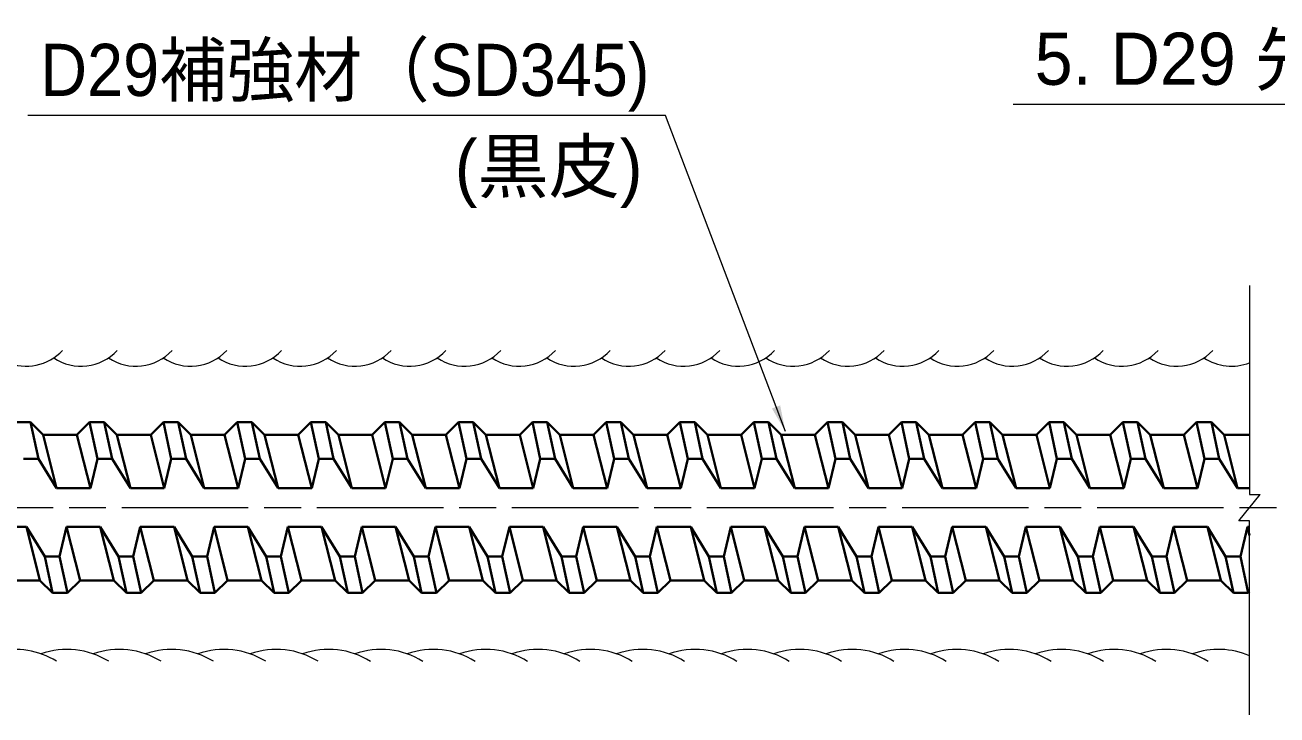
# Model space of a CAD drawing. Units: millimetres at full size, sheet at 1:2; details may follow other scales. Extents: x 1950 to 3632, y 944 to 2132.
# Drawn here: x 3116.1 to 3353.6, y 1765.4 to 1896.2 of the extents above; entities that cross this region are included whole.
import ezdxf
from ezdxf.enums import TextEntityAlignment as Align

# ---------------------------------------------------------------- set-up
doc = ezdxf.new("R2010")
doc.units = ezdxf.units.MM
doc.header["$LTSCALE"] = 2
doc.linetypes.add('CHAIN', pattern=[18.5, 12, -1.5, 3.5, -1.5])
for name, color, linetype, lineweight in [('1外形線', 7, 'Continuous', 35), ('2 細い実線', 3, 'Continuous', 20), ('4中心線', 1, 'CHAIN', 15), ('6寸法線', 4, 'Continuous', 18)]:
    doc.layers.add(name, color=color, linetype=linetype, lineweight=lineweight)
doc.styles.add('ＭＳ Ｐゴシック', font='')
doc.styles.get('ＭＳ Ｐゴシック').set_extended_font_data('MS PGothic')

# ---------------------------------------------------------------- blocks, each defined once
blk = doc.blocks.new('filled_arrow')
at = {"color": 0, "linetype": 'Continuous', "lineweight": -2}
blk.add_solid([(7.5, 1.25), (0, 0), (7.5, -1.25)], dxfattribs=at)

msp = doc.modelspace()

# ---------------------------------------------------------------- linework, layer by layer
at = {"layer": '1外形線'}
for p, q in [((3114.345, 1820.907), (3117.145, 1820.907)), ((3117.145, 1820.907), (3118.646, 1813.956)), ((3117.145, 1820.907), (3119.545, 1818.507)), ((3128.345, 1820.907), (3125.945, 1818.507)), ((3128.345, 1820.907), (3129.846, 1813.956)), ((3128.345, 1820.907), (3131.145, 1820.907)), ((3131.145, 1820.907), (3132.646, 1813.956)), ((3131.145, 1820.907), (3133.545, 1818.507)), ((3142.345, 1820.907), (3139.945, 1818.507)), ((3142.345, 1820.907), (3143.846, 1813.956)), ((3142.345, 1820.907), (3145.145, 1820.907)), ((3145.145, 1820.907), (3146.646, 1813.956)), ((3145.145, 1820.907), (3147.545, 1818.507)), ((3156.345, 1820.907), (3153.945, 1818.507)), ((3156.345, 1820.907), (3157.846, 1813.956)), ((3156.345, 1820.907), (3159.145, 1820.907)), ((3159.145, 1820.907), (3160.646, 1813.956)), ((3159.145, 1820.907), (3161.545, 1818.507)), ((3170.345, 1820.907), (3167.945, 1818.507)), ((3170.345, 1820.907), (3171.846, 1813.956)), ((3170.345, 1820.907), (3173.145, 1820.907)), ((3173.145, 1820.907), (3174.646, 1813.956)), ((3173.145, 1820.907), (3175.545, 1818.507)), ((3184.345, 1820.907), (3181.945, 1818.507)), ((3184.345, 1820.907), (3185.846, 1813.956)), ((3184.345, 1820.907), (3187.145, 1820.907)), ((3187.145, 1820.907), (3188.646, 1813.956)), ((3187.145, 1820.907), (3189.545, 1818.507)), ((3198.345, 1820.907), (3195.945, 1818.507)), ((3198.345, 1820.907), (3201.145, 1820.907)), ((3198.345, 1820.907), (3199.846, 1813.956)), ((3201.145, 1820.907), (3203.545, 1818.507)), ((3201.145, 1820.907), (3202.646, 1813.956)), ((3212.345, 1820.907), (3209.945, 1818.507)), ((3212.345, 1820.907), (3215.145, 1820.907)), ((3212.345, 1820.907), (3213.846, 1813.956)), ((3215.145, 1820.907), (3217.545, 1818.507)), ((3215.145, 1820.907), (3216.646, 1813.956)), ((3226.345, 1820.907), (3223.945, 1818.507)), ((3226.345, 1820.907), (3227.846, 1813.956)), ((3226.345, 1820.907), (3229.145, 1820.907)), ((3229.145, 1820.907), (3230.646, 1813.956)), ((3229.145, 1820.907), (3231.545, 1818.507)), ((3240.345, 1820.907), (3237.945, 1818.507)), ((3240.345, 1820.907), (3241.846, 1813.956)), ((3240.345, 1820.907), (3243.145, 1820.907)), ((3243.145, 1820.907), (3244.646, 1813.956)), ((3243.145, 1820.907), (3245.545, 1818.507)), ((3254.345, 1820.907), (3251.945, 1818.507)), ((3254.345, 1820.907), (3255.846, 1813.956)), ((3254.345, 1820.907), (3257.145, 1820.907)), ((3257.145, 1820.907), (3258.646, 1813.956)), ((3257.145, 1820.907), (3259.545, 1818.507)), ((3268.345, 1820.907), (3265.945, 1818.507)), ((3268.345, 1820.907), (3269.846, 1813.956)), ((3268.345, 1820.907), (3271.145, 1820.907)), ((3271.145, 1820.907), (3272.646, 1813.956)), ((3271.145, 1820.907), (3273.545, 1818.507)), ((3282.345, 1820.907), (3279.945, 1818.507)), ((3282.345, 1820.907), (3283.846, 1813.956)), ((3282.345, 1820.907), (3285.145, 1820.907)), ((3285.145, 1820.907), (3286.646, 1813.956)), ((3285.145, 1820.907), (3287.545, 1818.507)), ((3296.345, 1820.907), (3293.945, 1818.507)), ((3296.345, 1820.907), (3297.846, 1813.956)), ((3296.345, 1820.907), (3299.145, 1820.907)), ((3299.145, 1820.907), (3300.646, 1813.956)), ((3299.145, 1820.907), (3301.545, 1818.507)), ((3310.345, 1820.907), (3307.945, 1818.507)), ((3310.345, 1820.907), (3311.846, 1813.956)), ((3310.345, 1820.907), (3313.145, 1820.907)), ((3313.145, 1820.907), (3314.646, 1813.956)), ((3313.145, 1820.907), (3315.545, 1818.507)), ((3324.345, 1820.907), (3321.945, 1818.507)), ((3324.345, 1820.907), (3325.846, 1813.956)), ((3324.345, 1820.907), (3327.145, 1820.907)), ((3327.145, 1820.907), (3328.646, 1813.956)), ((3327.145, 1820.907), (3329.545, 1818.507)), ((3338.345, 1820.907), (3335.945, 1818.507)), ((3338.345, 1820.907), (3341.145, 1820.907)), ((3338.345, 1820.907), (3339.846, 1813.956)), ((3341.145, 1820.907), (3343.545, 1818.507)), ((3341.145, 1820.907), (3342.646, 1813.956)), ((3119.545, 1818.507), (3122.111, 1808.388)), ((3119.545, 1818.507), (3125.945, 1818.507)), ((3125.945, 1818.507), (3128.511, 1808.388)), ((3133.545, 1818.507), (3136.111, 1808.388)), ((3133.545, 1818.507), (3139.945, 1818.507)), ((3139.945, 1818.507), (3142.511, 1808.388)), ((3147.545, 1818.507), (3150.111, 1808.388)), ((3147.545, 1818.507), (3153.945, 1818.507)), ((3153.945, 1818.507), (3156.511, 1808.388)), ((3161.545, 1818.507), (3164.111, 1808.388)), ((3161.545, 1818.507), (3167.945, 1818.507)), ((3167.945, 1818.507), (3170.511, 1808.388)), ((3175.545, 1818.507), (3178.111, 1808.388)), ((3175.545, 1818.507), (3181.945, 1818.507)), ((3181.945, 1818.507), (3184.511, 1808.388)), ((3189.545, 1818.507), (3192.111, 1808.388)), ((3189.545, 1818.507), (3195.945, 1818.507)), ((3195.945, 1818.507), (3198.511, 1808.388)), ((3203.545, 1818.507), (3209.945, 1818.507)), ((3203.545, 1818.507), (3206.111, 1808.388)), ((3209.945, 1818.507), (3212.511, 1808.388)), ((3217.545, 1818.507), (3220.111, 1808.388)), ((3217.545, 1818.507), (3223.945, 1818.507)), ((3223.945, 1818.507), (3226.511, 1808.388)), ((3231.545, 1818.507), (3234.111, 1808.388)), ((3231.545, 1818.507), (3237.945, 1818.507)), ((3237.945, 1818.507), (3240.511, 1808.388)), ((3245.545, 1818.507), (3248.111, 1808.388)), ((3245.545, 1818.507), (3251.945, 1818.507)), ((3251.945, 1818.507), (3254.511, 1808.388)), ((3259.545, 1818.507), (3262.111, 1808.388)), ((3259.545, 1818.507), (3265.945, 1818.507)), ((3265.945, 1818.507), (3268.511, 1808.388)), ((3273.545, 1818.507), (3276.111, 1808.388)), ((3273.545, 1818.507), (3279.945, 1818.507)), ((3279.945, 1818.507), (3282.511, 1808.388)), ((3287.545, 1818.507), (3290.111, 1808.388)), ((3287.545, 1818.507), (3293.945, 1818.507)), ((3293.945, 1818.507), (3296.511, 1808.388)), ((3301.545, 1818.507), (3304.111, 1808.388)), ((3301.545, 1818.507), (3307.945, 1818.507)), ((3307.945, 1818.507), (3310.511, 1808.388)), ((3315.545, 1818.507), (3318.111, 1808.388)), ((3315.545, 1818.507), (3321.945, 1818.507)), ((3321.945, 1818.507), (3324.511, 1808.388)), ((3329.545, 1818.507), (3332.111, 1808.388)), ((3329.545, 1818.507), (3335.945, 1818.507)), ((3335.945, 1818.507), (3338.511, 1808.388)), ((3343.545, 1818.507), (3348.382, 1818.507)), ((3343.545, 1818.507), (3346.111, 1808.388)), ((3115.846, 1813.956), (3118.646, 1813.956)), ((3118.646, 1813.956), (3122.111, 1808.388)), ((3129.846, 1813.956), (3128.511, 1808.388)), ((3129.846, 1813.956), (3132.646, 1813.956)), ((3132.646, 1813.956), (3136.111, 1808.388)), ((3143.846, 1813.956), (3142.511, 1808.388)), ((3143.846, 1813.956), (3146.646, 1813.956)), ((3146.646, 1813.956), (3150.111, 1808.388)), ((3157.846, 1813.956), (3156.511, 1808.388)), ((3157.846, 1813.956), (3160.646, 1813.956)), ((3160.646, 1813.956), (3164.111, 1808.388)), ((3171.846, 1813.956), (3170.511, 1808.388)), ((3171.846, 1813.956), (3174.646, 1813.956)), ((3174.646, 1813.956), (3178.111, 1808.388)), ((3185.846, 1813.956), (3184.511, 1808.388)), ((3185.846, 1813.956), (3188.646, 1813.956)), ((3188.646, 1813.956), (3192.111, 1808.388)), ((3199.846, 1813.956), (3198.511, 1808.388)), ((3199.846, 1813.956), (3202.646, 1813.956)), ((3202.646, 1813.956), (3206.111, 1808.388)), ((3213.846, 1813.956), (3212.511, 1808.388)), ((3213.846, 1813.956), (3216.646, 1813.956)), ((3216.646, 1813.956), (3220.111, 1808.388)), ((3227.846, 1813.956), (3226.511, 1808.388)), ((3227.846, 1813.956), (3230.646, 1813.956)), ((3230.646, 1813.956), (3234.111, 1808.388)), ((3241.846, 1813.956), (3240.511, 1808.388)), ((3241.846, 1813.956), (3244.646, 1813.956)), ((3244.646, 1813.956), (3248.111, 1808.388)), ((3255.846, 1813.956), (3254.511, 1808.388)), ((3255.846, 1813.956), (3258.646, 1813.956)), ((3258.646, 1813.956), (3262.111, 1808.388)), ((3269.846, 1813.956), (3268.511, 1808.388)), ((3269.846, 1813.956), (3272.646, 1813.956)), ((3272.646, 1813.956), (3276.111, 1808.388)), ((3283.846, 1813.956), (3282.511, 1808.388)), ((3283.846, 1813.956), (3286.646, 1813.956)), ((3286.646, 1813.956), (3290.111, 1808.388)), ((3297.846, 1813.956), (3296.511, 1808.388)), ((3297.846, 1813.956), (3300.646, 1813.956)), ((3300.646, 1813.956), (3304.111, 1808.388)), ((3311.846, 1813.956), (3310.511, 1808.388)), ((3311.846, 1813.956), (3314.646, 1813.956)), ((3314.646, 1813.956), (3318.111, 1808.388)), ((3325.846, 1813.956), (3324.511, 1808.388)), ((3325.846, 1813.956), (3328.646, 1813.956)), ((3328.646, 1813.956), (3332.111, 1808.388)), ((3339.846, 1813.956), (3338.511, 1808.388)), ((3339.846, 1813.956), (3342.646, 1813.956)), ((3342.646, 1813.956), (3346.111, 1808.388)), ((3122.111, 1808.388), (3128.511, 1808.388)), ((3136.111, 1808.388), (3142.511, 1808.388)), ((3150.111, 1808.388), (3156.511, 1808.388)), ((3164.111, 1808.388), (3170.511, 1808.388)), ((3178.111, 1808.388), (3184.511, 1808.388)), ((3192.111, 1808.388), (3198.511, 1808.388)), ((3206.111, 1808.388), (3212.511, 1808.388)), ((3220.111, 1808.388), (3226.511, 1808.388)), ((3234.111, 1808.388), (3240.511, 1808.388)), ((3248.111, 1808.388), (3254.511, 1808.388)), ((3262.111, 1808.388), (3268.511, 1808.388)), ((3276.111, 1808.388), (3282.511, 1808.388)), ((3290.111, 1808.388), (3296.511, 1808.388)), ((3304.111, 1808.388), (3310.511, 1808.388)), ((3318.111, 1808.388), (3324.511, 1808.388)), ((3332.111, 1808.388), (3338.511, 1808.388)), ((3346.111, 1808.388), (3348.382, 1808.388)), ((3109.978, 1801.026), (3116.378, 1801.026)), ((3119.843, 1795.458), (3116.378, 1801.026)), ((3116.378, 1801.026), (3118.945, 1790.907)), ((3122.643, 1795.458), (3123.978, 1801.026)), ((3123.978, 1801.026), (3126.545, 1790.907)), ((3123.978, 1801.026), (3130.378, 1801.026)), ((3133.843, 1795.458), (3130.378, 1801.026)), ((3130.378, 1801.026), (3132.945, 1790.907)), ((3136.643, 1795.458), (3137.978, 1801.026)), ((3137.978, 1801.026), (3140.545, 1790.907)), ((3137.978, 1801.026), (3144.378, 1801.026)), ((3147.843, 1795.458), (3144.378, 1801.026)), ((3144.378, 1801.026), (3146.945, 1790.907)), ((3150.643, 1795.458), (3151.978, 1801.026)), ((3151.978, 1801.026), (3154.545, 1790.907)), ((3151.978, 1801.026), (3158.378, 1801.026)), ((3158.378, 1801.026), (3160.945, 1790.907)), ((3161.843, 1795.458), (3158.378, 1801.026)), ((3164.643, 1795.458), (3165.978, 1801.026)), ((3165.978, 1801.026), (3168.545, 1790.907)), ((3165.978, 1801.026), (3172.378, 1801.026)), ((3175.843, 1795.458), (3172.378, 1801.026)), ((3172.378, 1801.026), (3174.945, 1790.907)), ((3178.643, 1795.458), (3179.978, 1801.026)), ((3179.978, 1801.026), (3182.545, 1790.907)), ((3179.978, 1801.026), (3186.378, 1801.026)), ((3189.843, 1795.458), (3186.378, 1801.026)), ((3186.378, 1801.026), (3188.945, 1790.907)), ((3192.643, 1795.458), (3193.978, 1801.026)), ((3193.978, 1801.026), (3196.545, 1790.907)), ((3193.978, 1801.026), (3200.378, 1801.026)), ((3203.843, 1795.458), (3200.378, 1801.026)), ((3200.378, 1801.026), (3202.945, 1790.907)), ((3206.643, 1795.458), (3207.978, 1801.026)), ((3207.978, 1801.026), (3210.545, 1790.907)), ((3207.978, 1801.026), (3214.378, 1801.026)), ((3217.843, 1795.458), (3214.378, 1801.026)), ((3214.378, 1801.026), (3216.945, 1790.907)), ((3220.643, 1795.458), (3221.978, 1801.026)), ((3221.978, 1801.026), (3224.545, 1790.907)), ((3221.978, 1801.026), (3228.378, 1801.026)), ((3231.843, 1795.458), (3228.378, 1801.026)), ((3228.378, 1801.026), (3230.945, 1790.907)), ((3234.643, 1795.458), (3235.978, 1801.026)), ((3235.978, 1801.026), (3238.545, 1790.907)), ((3235.978, 1801.026), (3242.378, 1801.026)), ((3245.843, 1795.458), (3242.378, 1801.026)), ((3242.378, 1801.026), (3244.945, 1790.907)), ((3248.643, 1795.458), (3249.978, 1801.026)), ((3249.978, 1801.026), (3252.545, 1790.907)), ((3249.978, 1801.026), (3256.378, 1801.026)), ((3259.843, 1795.458), (3256.378, 1801.026)), ((3256.378, 1801.026), (3258.945, 1790.907)), ((3262.643, 1795.458), (3263.978, 1801.026)), ((3263.978, 1801.026), (3266.545, 1790.907)), ((3263.978, 1801.026), (3270.378, 1801.026)), ((3273.843, 1795.458), (3270.378, 1801.026)), ((3270.378, 1801.026), (3272.945, 1790.907)), ((3276.643, 1795.458), (3277.978, 1801.026)), ((3277.978, 1801.026), (3280.545, 1790.907)), ((3277.978, 1801.026), (3284.378, 1801.026)), ((3287.843, 1795.458), (3284.378, 1801.026)), ((3284.378, 1801.026), (3286.945, 1790.907)), ((3290.643, 1795.458), (3291.978, 1801.026)), ((3291.978, 1801.026), (3294.545, 1790.907)), ((3291.978, 1801.026), (3298.378, 1801.026)), ((3301.843, 1795.458), (3298.378, 1801.026)), ((3298.378, 1801.026), (3300.945, 1790.907)), ((3304.643, 1795.458), (3305.978, 1801.026)), ((3305.978, 1801.026), (3308.545, 1790.907)), ((3305.978, 1801.026), (3312.378, 1801.026)), ((3312.378, 1801.026), (3314.945, 1790.907)), ((3315.843, 1795.458), (3312.378, 1801.026)), ((3318.643, 1795.458), (3319.978, 1801.026)), ((3319.978, 1801.026), (3322.545, 1790.907)), ((3319.978, 1801.026), (3326.378, 1801.026)), ((3329.843, 1795.458), (3326.378, 1801.026)), ((3326.378, 1801.026), (3328.945, 1790.907)), ((3332.643, 1795.458), (3333.978, 1801.026)), ((3333.978, 1801.026), (3336.545, 1790.907)), ((3333.978, 1801.026), (3340.378, 1801.026)), ((3343.843, 1795.458), (3340.378, 1801.026)), ((3340.378, 1801.026), (3342.945, 1790.907)), ((3346.643, 1795.458), (3347.978, 1801.026)), ((3347.978, 1801.026), (3348.381, 1799.437)), ((3347.978, 1801.026), (3348.381, 1801.026)), ((3119.843, 1795.458), (3122.643, 1795.458)), ((3119.843, 1795.458), (3121.345, 1788.507)), ((3122.643, 1795.458), (3124.145, 1788.507)), ((3133.843, 1795.458), (3136.643, 1795.458)), ((3133.843, 1795.458), (3135.345, 1788.507)), ((3136.643, 1795.458), (3138.145, 1788.507)), ((3147.843, 1795.458), (3150.643, 1795.458)), ((3147.843, 1795.458), (3149.345, 1788.507)), ((3150.643, 1795.458), (3152.145, 1788.507)), ((3161.843, 1795.458), (3163.345, 1788.507)), ((3161.843, 1795.458), (3164.643, 1795.458)), ((3164.643, 1795.458), (3166.145, 1788.507)), ((3175.843, 1795.458), (3178.643, 1795.458)), ((3175.843, 1795.458), (3177.345, 1788.507)), ((3178.643, 1795.458), (3180.145, 1788.507)), ((3189.843, 1795.458), (3192.643, 1795.458)), ((3189.843, 1795.458), (3191.345, 1788.507)), ((3192.643, 1795.458), (3194.145, 1788.507)), ((3203.843, 1795.458), (3206.643, 1795.458)), ((3203.843, 1795.458), (3205.345, 1788.507)), ((3206.643, 1795.458), (3208.145, 1788.507)), ((3217.843, 1795.458), (3220.643, 1795.458)), ((3217.843, 1795.458), (3219.345, 1788.507)), ((3220.643, 1795.458), (3222.145, 1788.507)), ((3231.843, 1795.458), (3234.643, 1795.458)), ((3231.843, 1795.458), (3233.345, 1788.507)), ((3234.643, 1795.458), (3236.145, 1788.507)), ((3245.843, 1795.458), (3248.643, 1795.458)), ((3245.843, 1795.458), (3247.345, 1788.507)), ((3248.643, 1795.458), (3250.145, 1788.507)), ((3259.843, 1795.458), (3262.643, 1795.458)), ((3259.843, 1795.458), (3261.345, 1788.507)), ((3262.643, 1795.458), (3264.145, 1788.507)), ((3273.843, 1795.458), (3276.643, 1795.458)), ((3273.843, 1795.458), (3275.345, 1788.507)), ((3276.643, 1795.458), (3278.145, 1788.507)), ((3287.843, 1795.458), (3290.643, 1795.458)), ((3287.843, 1795.458), (3289.345, 1788.507)), ((3290.643, 1795.458), (3292.145, 1788.507)), ((3301.843, 1795.458), (3304.643, 1795.458)), ((3301.843, 1795.458), (3303.345, 1788.507)), ((3304.643, 1795.458), (3306.145, 1788.507)), ((3315.843, 1795.458), (3317.345, 1788.507)), ((3315.843, 1795.458), (3318.643, 1795.458)), ((3318.643, 1795.458), (3320.145, 1788.507)), ((3329.843, 1795.458), (3332.643, 1795.458)), ((3329.843, 1795.458), (3331.345, 1788.507)), ((3332.643, 1795.458), (3334.145, 1788.507)), ((3343.843, 1795.458), (3346.643, 1795.458)), ((3343.843, 1795.458), (3345.345, 1788.507)), ((3346.643, 1795.458), (3348.145, 1788.507)), ((3112.545, 1790.907), (3118.945, 1790.907)), ((3121.345, 1788.507), (3118.945, 1790.907)), ((3124.145, 1788.507), (3126.545, 1790.907)), ((3126.545, 1790.907), (3132.945, 1790.907)), ((3135.345, 1788.507), (3132.945, 1790.907)), ((3138.145, 1788.507), (3140.545, 1790.907)), ((3140.545, 1790.907), (3146.945, 1790.907)), ((3149.345, 1788.507), (3146.945, 1790.907)), ((3152.145, 1788.507), (3154.545, 1790.907)), ((3154.545, 1790.907), (3160.945, 1790.907)), ((3163.345, 1788.507), (3160.945, 1790.907)), ((3166.145, 1788.507), (3168.545, 1790.907)), ((3168.545, 1790.907), (3174.945, 1790.907)), ((3177.345, 1788.507), (3174.945, 1790.907)), ((3180.145, 1788.507), (3182.545, 1790.907)), ((3182.545, 1790.907), (3188.945, 1790.907)), ((3191.345, 1788.507), (3188.945, 1790.907)), ((3194.145, 1788.507), (3196.545, 1790.907)), ((3196.545, 1790.907), (3202.945, 1790.907)), ((3205.345, 1788.507), (3202.945, 1790.907)), ((3208.145, 1788.507), (3210.545, 1790.907)), ((3210.545, 1790.907), (3216.945, 1790.907)), ((3219.345, 1788.507), (3216.945, 1790.907)), ((3222.145, 1788.507), (3224.545, 1790.907)), ((3224.545, 1790.907), (3230.945, 1790.907)), ((3233.345, 1788.507), (3230.945, 1790.907)), ((3236.145, 1788.507), (3238.545, 1790.907)), ((3238.545, 1790.907), (3244.945, 1790.907)), ((3247.345, 1788.507), (3244.945, 1790.907)), ((3250.145, 1788.507), (3252.545, 1790.907)), ((3252.545, 1790.907), (3258.945, 1790.907)), ((3261.345, 1788.507), (3258.945, 1790.907)), ((3264.145, 1788.507), (3266.545, 1790.907)), ((3266.545, 1790.907), (3272.945, 1790.907)), ((3275.345, 1788.507), (3272.945, 1790.907)), ((3278.145, 1788.507), (3280.545, 1790.907)), ((3280.545, 1790.907), (3286.945, 1790.907)), ((3289.345, 1788.507), (3286.945, 1790.907)), ((3292.145, 1788.507), (3294.545, 1790.907)), ((3294.545, 1790.907), (3300.945, 1790.907)), ((3303.345, 1788.507), (3300.945, 1790.907)), ((3306.145, 1788.507), (3308.545, 1790.907)), ((3308.545, 1790.907), (3314.945, 1790.907)), ((3317.345, 1788.507), (3314.945, 1790.907)), ((3320.145, 1788.507), (3322.545, 1790.907)), ((3322.545, 1790.907), (3328.945, 1790.907)), ((3331.345, 1788.507), (3328.945, 1790.907)), ((3334.145, 1788.507), (3336.545, 1790.907)), ((3336.545, 1790.907), (3342.945, 1790.907)), ((3345.345, 1788.507), (3342.945, 1790.907)), ((3121.345, 1788.507), (3124.145, 1788.507)), ((3135.345, 1788.507), (3138.145, 1788.507)), ((3149.345, 1788.507), (3152.145, 1788.507)), ((3163.345, 1788.507), (3166.145, 1788.507)), ((3177.345, 1788.507), (3180.145, 1788.507)), ((3191.345, 1788.507), (3194.145, 1788.507)), ((3205.345, 1788.507), (3208.145, 1788.507)), ((3219.345, 1788.507), (3222.145, 1788.507)), ((3233.345, 1788.507), (3236.145, 1788.507)), ((3247.345, 1788.507), (3250.145, 1788.507)), ((3261.345, 1788.507), (3264.145, 1788.507)), ((3275.345, 1788.507), (3278.145, 1788.507)), ((3289.345, 1788.507), (3292.145, 1788.507)), ((3303.345, 1788.507), (3306.145, 1788.507)), ((3317.345, 1788.507), (3320.145, 1788.507)), ((3331.345, 1788.507), (3334.145, 1788.507)), ((3345.345, 1788.507), (3348.145, 1788.507)), ((3348.145, 1788.507), (3348.381, 1788.743))]:
    msp.add_line(p, q, dxfattribs=at)
at = {"layer": '2 細い実線'}
for p, q in [((3348.383, 1846.823), (3348.382, 1807.183)), ((3346.382, 1802.167), (3350.382, 1807.184)), ((3348.382, 1807.183), (3350.382, 1807.184)), ((3348.381, 1802.167), (3346.382, 1802.167))]:
    msp.add_line(p, q, dxfattribs=at)
at = {"layer": '2 細い実線', "color": 4}
msp.add_line((3348.381, 1765.376), (3348.381, 1802.167), dxfattribs=at)
at = {"layer": '2 細い実線'}
for centre, radius, start, end in [((3116.357, 1840.89), 9.363, 246.12528, 317.16495), ((3126.747, 1840.889), 9.363, 236.29836, 317.16495), ((3137.137, 1840.889), 9.363, 236.29836, 317.16495), ((3147.527, 1840.889), 9.363, 236.29836, 317.16495), ((3157.917, 1840.888), 9.363, 236.29836, 317.16495), ((3168.307, 1840.888), 9.363, 236.29836, 317.16495), ((3178.698, 1840.888), 9.363, 236.29836, 317.16495), ((3189.088, 1840.887), 9.363, 236.29836, 317.16495), ((3199.478, 1840.887), 9.363, 236.29836, 317.16495), ((3209.868, 1840.886), 9.363, 236.29836, 317.16495), ((3220.258, 1840.886), 9.363, 236.29836, 317.16495), ((3230.648, 1840.886), 9.363, 236.29836, 317.16495), ((3241.038, 1840.885), 9.363, 236.29836, 317.16495), ((3251.428, 1840.885), 9.363, 236.29836, 317.16495), ((3261.818, 1840.885), 9.363, 236.29836, 317.16495), ((3272.208, 1840.884), 9.363, 236.29836, 317.16495), ((3282.598, 1840.884), 9.363, 236.29836, 317.16495), ((3292.988, 1840.884), 9.363, 236.29836, 317.16495), ((3303.378, 1840.883), 9.363, 236.29836, 317.16495), ((3313.768, 1840.883), 9.363, 236.29836, 317.16495), ((3324.158, 1840.883), 9.363, 236.29836, 317.16495), ((3334.548, 1840.882), 9.363, 236.29836, 317.16495), ((3344.938, 1840.882), 9.363, 236.29836, 291.57761), ((3114.139, 1762.872), 14.948, 58.00506, 102.95558), ((3124.069, 1762.871), 14.948, 58.00506, 109.39786), ((3133.999, 1762.871), 14.948, 58.00506, 109.39786), ((3143.929, 1762.87), 14.948, 58.00506, 109.39786), ((3153.859, 1762.869), 14.948, 58.00506, 109.39786), ((3163.789, 1762.869), 14.948, 58.00506, 109.39786), ((3173.719, 1762.868), 14.948, 58.00506, 109.39786), ((3183.649, 1762.868), 14.948, 58.00506, 109.39786), ((3193.578, 1762.867), 14.948, 58.00506, 109.39786), ((3203.508, 1762.866), 14.948, 58.00506, 109.39786), ((3213.438, 1762.866), 14.948, 58.00506, 109.39786), ((3223.368, 1762.865), 14.948, 58.00506, 109.39786), ((3233.298, 1762.865), 14.948, 58.00506, 109.39786), ((3243.228, 1762.864), 14.948, 58.00506, 109.39786), ((3253.158, 1762.863), 14.948, 58.00506, 109.39786), ((3263.088, 1762.863), 14.948, 58.00506, 109.39786), ((3273.018, 1762.862), 14.948, 58.00506, 109.39786), ((3282.948, 1762.862), 14.948, 58.00506, 109.39786), ((3292.878, 1762.861), 14.948, 58.00506, 109.39786), ((3302.807, 1762.86), 14.948, 58.00506, 109.39786), ((3312.737, 1762.86), 14.948, 58.00506, 109.39786), ((3322.667, 1762.859), 14.948, 58.00506, 109.39786), ((3332.597, 1762.859), 14.948, 58.00506, 109.39786), ((3342.527, 1762.858), 14.948, 66.94409, 109.39786)]:
    msp.add_arc(centre, radius, start, end, dxfattribs=at)
at = {"layer": '4中心線'}
msp.add_line((3528.467, 1804.661), (2136.53, 1804.661), dxfattribs=at)
at = {"layer": '6寸法線'}
for points in [[(3453.745, 1822.811), (3451.968, 1827.484), (3431.559, 1881.15), (3303.552, 1881.15)], [(3260.354, 1819.111), (3258.581, 1823.786), (3237.621, 1879.037), (3116.651, 1879.037)]]:
    msp.add_lwpolyline(points, dxfattribs=at)

# ---------------------------------------------------------------- block references
at = {"layer": '6寸法線', "xscale": 0.667, "yscale": 0.667, "rotation": 110.8}
msp.add_blockref('filled_arrow', (3260.354, 1819.111), dxfattribs=at)

# ---------------------------------------------------------------- texts
at = {"layer": '6寸法線', "color": 7, "style": 'ＭＳ Ｐゴシック'}
for s, p in [('5. D29 先端キャップ', (3307.628, 1881.914)), ('(黒皮)', (3197.628, 1861.509))]:
    msp.add_text(s, height=9.897, dxfattribs=at).set_placement(p, align=Align.BOTTOM_LEFT)
at = {"layer": '6寸法線', "color": 7, "style": 'ＭＳ Ｐゴシック', "width": 0.95}
msp.add_text('D29補強材（SD345)', height=9.897, dxfattribs=at).set_placement((3118.993, 1879.801), align=Align.BOTTOM_LEFT)

doc.saveas('drawing.dxf')
